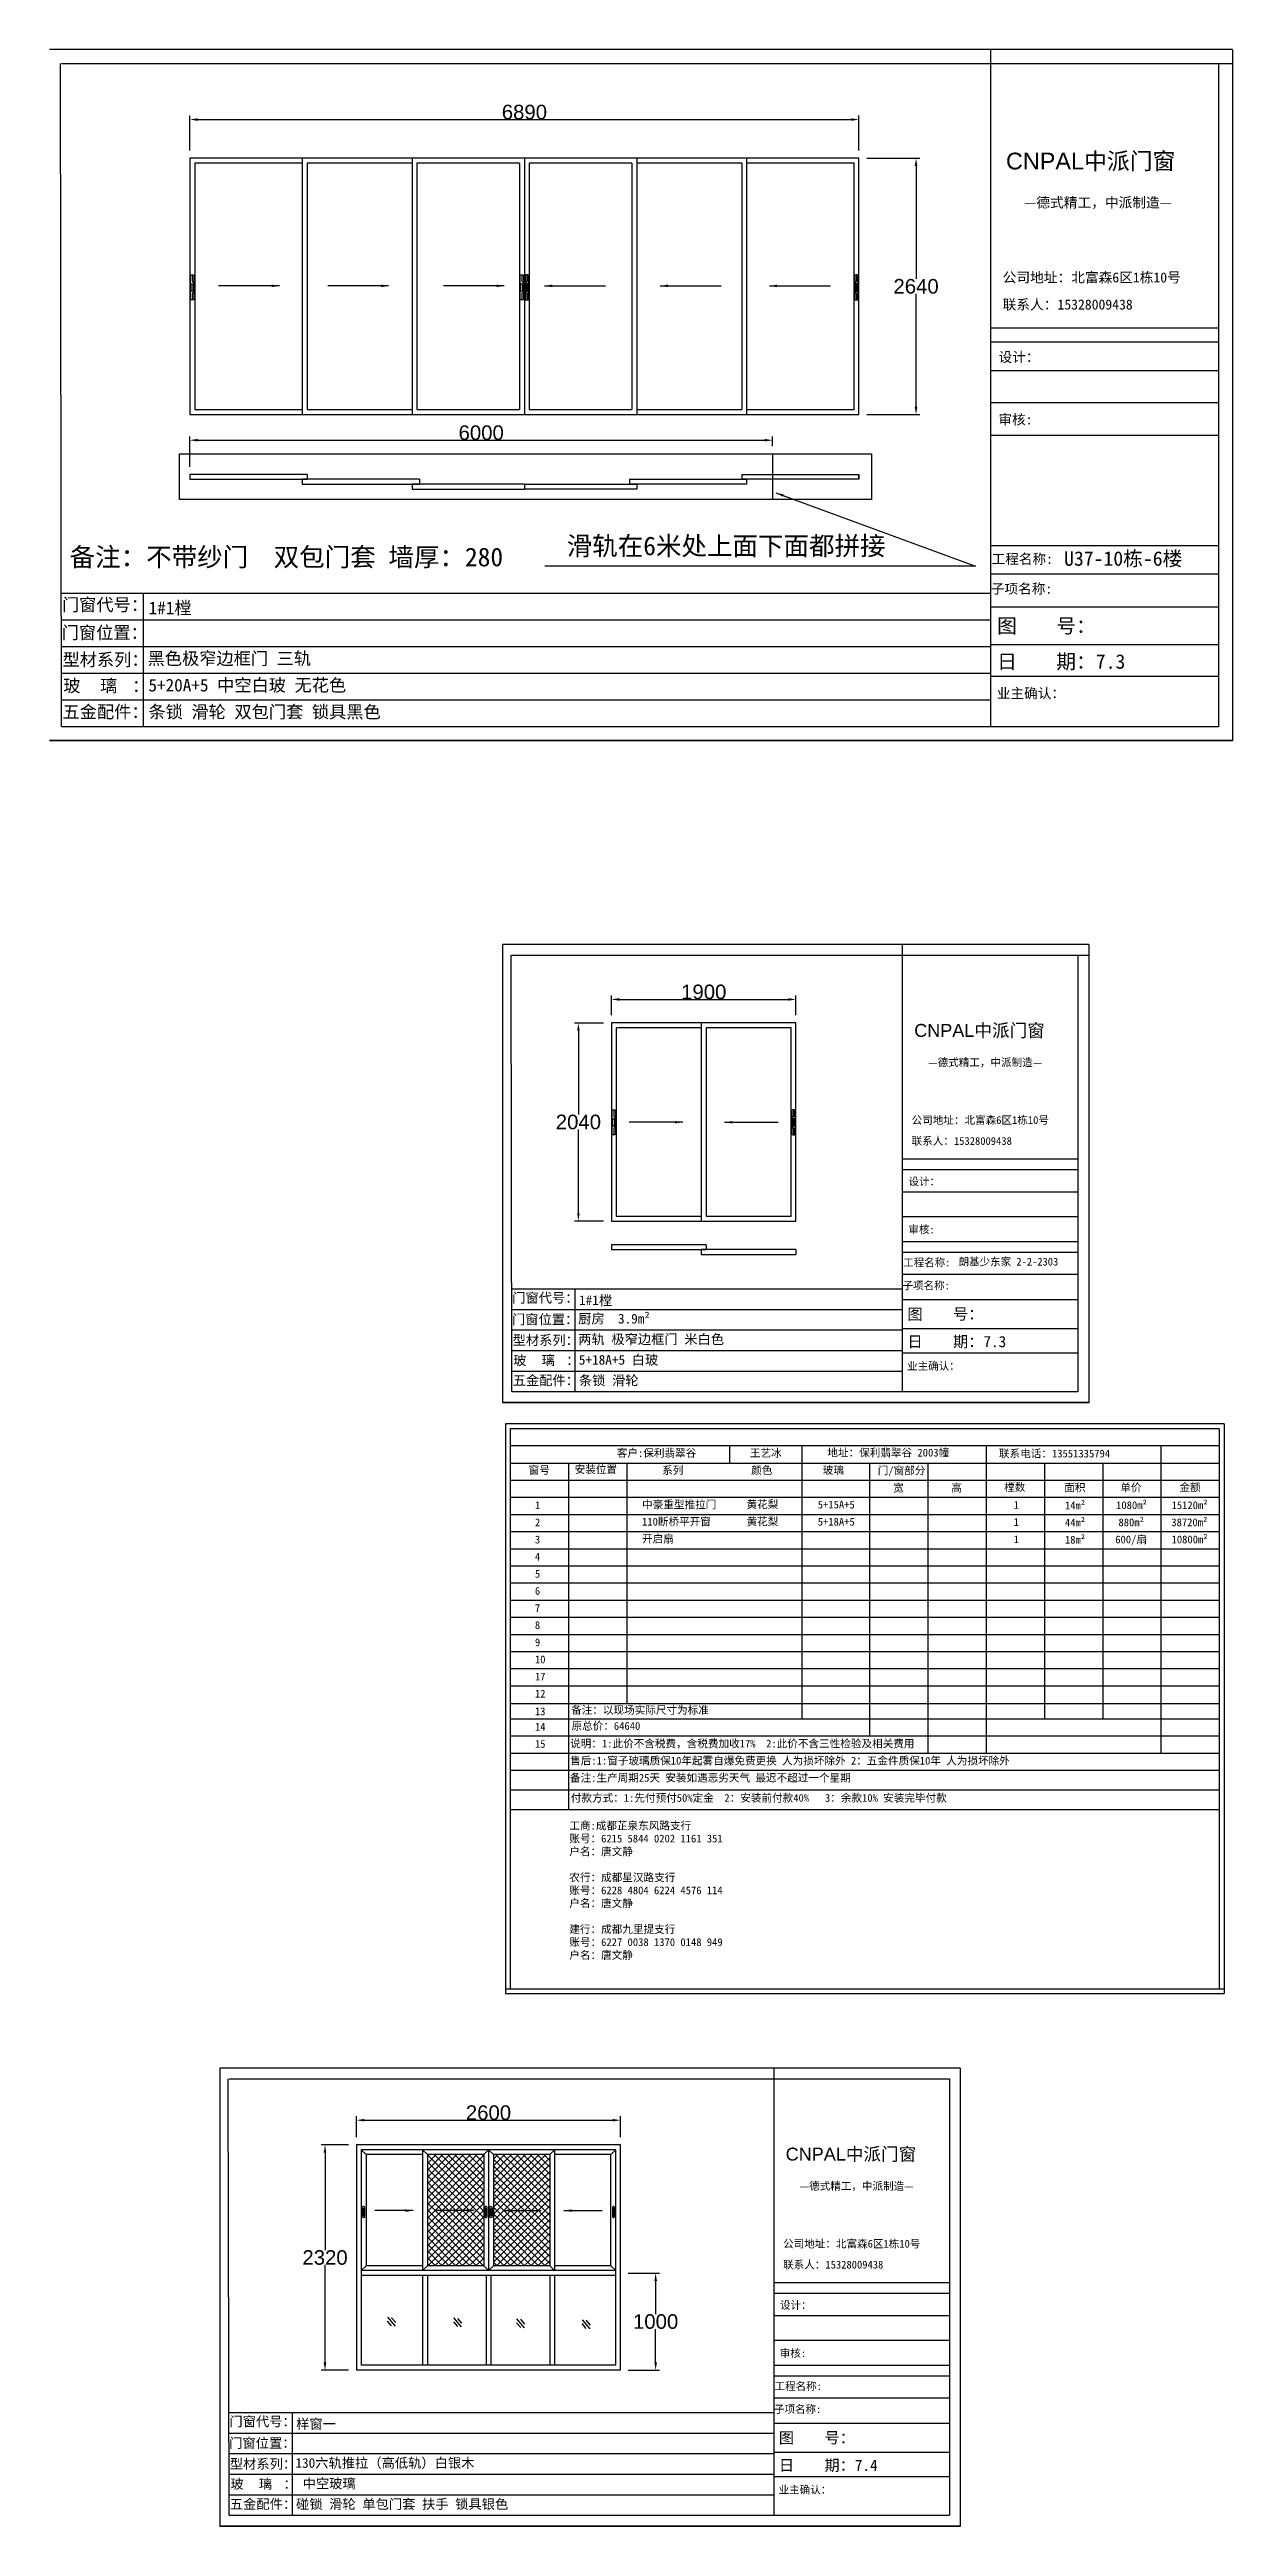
# Model space of a CAD drawing. Header units: inches. Extents: x -138455 to 599497, y -747149 to 13167.
# Drawn here: x 187550 to 199731, y -249504 to -223987 of the extents above; entities that cross this region are included whole.
import ezdxf

# ---------------------------------------------------------------- set-up
doc = ezdxf.new("R2010")
doc.units = ezdxf.units.IN
doc.header["$MEASUREMENT"] = 0
doc.header["$PDMODE"] = 35
doc.header["$PDSIZE"] = -3
doc.layers.add('0 @ 1', color=7, linetype='Continuous')
doc.styles.add('Annotative', font='arialbd.ttf')
doc.styles.add('MtXpl_', font='')
doc.styles.add('MtXpl__1', font='')
doc.styles.get("Standard").update_dxf_attribs({"font": 'arial.ttf'})
doc.styles.get('MtXpl_').set_extended_font_data('SimSun')
doc.styles.get('MtXpl__1').set_extended_font_data('SimSun', bold=True)
doc.dimstyles.get("Standard").update_dxf_attribs({"dimtxt": 80, "dimasz": 70, "dimexe": 40, "dimexo": 80, "dimgap": 0, "dimtad": 1, "dimtih": 1, "dimtoh": 1, "dimdec": 0, "dimzin": 0, "dimdsep": 46, "dimtxsty": 'Standard', "dimcen": 0.09, "dimadec": 0, "dimazin": 0, "dimtfac": 1, "dimtdec": 0, "dimtofl": 0, "dimtmove": 0, "dimatfit": 3, "dimfxl": 0, "dimtolj": 1, "dimtzin": 0, "dimarcsym": 0})

# ---------------------------------------------------------------- blocks, each defined once
blk = doc.blocks.new('*D618')
at = {"color": 0, "lineweight": -2, "transparency": 16777216}
for p, q in [((188995, -225027), (188995, -224668)), ((189075, -224708), (195805, -224708)), ((195885, -225027), (195885, -224668))]:
    blk.add_line(p, q, dxfattribs=at)
at = {"color": 0, "transparency": 16777216}
for points in [[(189075, -224695), (189075, -224722), (188995, -224708)], [(195805, -224695), (195805, -224722), (195885, -224708)]]:
    blk.add_solid(points, dxfattribs=at)
at = {"layer": 'Defpoints', "color": 0, "transparency": 16777216}
for p in [(195885, -224708), (188995, -225107), (195885, -225107)]:
    blk.add_point(p, dxfattribs=at)
at = {"color": 0, "transparency": 16777216, "insert": (192440, -224632), "char_height": 150, "attachment_point": 5}
blk.add_mtext('\\A1;6890', dxfattribs=at)
blk = doc.blocks.new('*D619')
at = {"color": 0, "lineweight": -2, "transparency": 16777216}
for p, q in [((195965, -225107), (196513, -225107)), ((196473, -225187), (196473, -226350)), ((196473, -227667), (196473, -226503)), ((195965, -227747), (196513, -227747))]:
    blk.add_line(p, q, dxfattribs=at)
at = {"color": 0, "transparency": 16777216}
for points in [[(196459, -225187), (196486, -225187), (196473, -225107)], [(196459, -227667), (196486, -227667), (196473, -227747)]]:
    blk.add_solid(points, dxfattribs=at)
at = {"layer": 'Defpoints', "color": 0, "transparency": 16777216}
for p in [(195885, -225107), (195885, -227747), (196473, -227747)]:
    blk.add_point(p, dxfattribs=at)
at = {"color": 0, "transparency": 16777216, "insert": (196473, -226427), "char_height": 150, "attachment_point": 5}
blk.add_mtext('\\A1;2640', dxfattribs=at)
blk = doc.blocks.new('123a')
for p, q in [((198466, -5151), (198466, -5360)), ((198471, -5213), (198471, -5298)), ((198488, -5143), (198474, -5143)), ((198476, -5223), (198476, -5288)), ((198491, -5223), (198476, -5223)), ((198476, -5288), (198491, -5288)), ((198481, -5143), (198481, -5203)), ((198481, -5308), (198481, -5368)), ((198491, -5288), (198491, -5223)), ((198496, -5360), (198496, -5151)), ((198474, -5368), (198488, -5368))]:
    blk.add_line(p, q)
for centre, radius, start, end in [((198474, -5151), 8, 90, 180), ((198481, -5213), 10, 90, 180), ((198481, -5298), 10, 180, 270), ((198483, -5216), 10.4, 224.0777, 315.9223), ((198483, -5295), 10.4, 44.0777, 135.9223), ((198488, -5151), 8, 0, 90), ((198474, -5360), 8, 180, 270), ((198488, -5360), 8, 270, 0)]:
    blk.add_arc(centre, radius, start, end)
blk = doc.blocks.new('*D626')
at = {"color": 0, "lineweight": -2, "transparency": 16777216}
for p, q in [((193336, -233936), (193336, -233733)), ((195236, -233936), (195236, -233733)), ((193416, -233773), (195156, -233773))]:
    blk.add_line(p, q, dxfattribs=at)
at = {"color": 0, "transparency": 16777216}
for points in [[(193416, -233759), (193416, -233786), (193336, -233773)], [(195156, -233759), (195156, -233786), (195236, -233773)]]:
    blk.add_solid(points, dxfattribs=at)
at = {"layer": 'Defpoints', "color": 0, "transparency": 16777216}
for p in [(195236, -233773), (193336, -234016), (195236, -234016)]:
    blk.add_point(p, dxfattribs=at)
at = {"color": 0, "transparency": 16777216, "insert": (194287, -233696), "char_height": 150, "attachment_point": 5}
blk.add_mtext('\\A1;1900', dxfattribs=at)
blk = doc.blocks.new('*D627')
at = {"color": 0, "lineweight": -2, "transparency": 16777216}
for p, q in [((193256, -234016), (192956, -234016)), ((192996, -234096), (192996, -234959)), ((192996, -235976), (192996, -235112)), ((193256, -236056), (192956, -236056))]:
    blk.add_line(p, q, dxfattribs=at)
at = {"color": 0, "transparency": 16777216}
for points in [[(192983, -234096), (193009, -234096), (192996, -234016)], [(192983, -235976), (193009, -235976), (192996, -236056)]]:
    blk.add_solid(points, dxfattribs=at)
at = {"layer": 'Defpoints', "color": 0, "transparency": 16777216}
for p in [(193336, -234016), (192996, -236056), (193336, -236056)]:
    blk.add_point(p, dxfattribs=at)
at = {"color": 0, "transparency": 16777216, "insert": (192996, -235036), "char_height": 150, "attachment_point": 5}
blk.add_mtext('\\A1;2040', dxfattribs=at)
blk = doc.blocks.new('*D634')
at = {"color": 0, "lineweight": -2, "transparency": 16777216}
for p, q in [((188995, -228285), (188995, -227972)), ((189075, -228012), (194915, -228012)), ((194995, -228072), (194995, -227972))]:
    blk.add_line(p, q, dxfattribs=at)
at = {"color": 0, "transparency": 16777216}
for points in [[(189075, -227998), (189075, -228025), (188995, -228012)], [(194915, -227998), (194915, -228025), (194995, -228012)]]:
    blk.add_solid(points, dxfattribs=at)
at = {"layer": 'Defpoints', "color": 0, "transparency": 16777216}
for p in [(194995, -228012), (188995, -228365), (194995, -228152)]:
    blk.add_point(p, dxfattribs=at)
at = {"color": 0, "transparency": 16777216, "insert": (191995, -227935), "char_height": 150, "attachment_point": 5}
blk.add_mtext('\\A1;6000', dxfattribs=at)
blk = doc.blocks.new('*D635')
at = {"color": 0, "lineweight": -2, "transparency": 16777216}
for p, q in [((190710, -245494), (190710, -245279)), ((190790, -245319), (193350, -245319)), ((193430, -245494), (193430, -245279))]:
    blk.add_line(p, q, dxfattribs=at)
at = {"color": 0, "transparency": 16777216}
for points in [[(190790, -245306), (190790, -245332), (190710, -245319)], [(193350, -245306), (193350, -245332), (193430, -245319)]]:
    blk.add_solid(points, dxfattribs=at)
at = {"layer": 'Defpoints', "color": 0, "transparency": 16777216}
for p in [(193430, -245319), (190710, -245574), (193430, -245574)]:
    blk.add_point(p, dxfattribs=at)
at = {"color": 0, "transparency": 16777216, "insert": (192070, -245242), "char_height": 150, "attachment_point": 5}
blk.add_mtext('\\A1;2600', dxfattribs=at)
blk = doc.blocks.new('*D636')
at = {"color": 0, "lineweight": -2, "transparency": 16777216}
for p, q in [((193510, -246894), (193831, -246894)), ((193791, -246974), (193791, -247317)), ((193791, -247814), (193791, -247470)), ((193510, -247894), (193831, -247894))]:
    blk.add_line(p, q, dxfattribs=at)
at = {"color": 0, "transparency": 16777216}
for points in [[(193778, -246974), (193805, -246974), (193791, -246894)], [(193778, -247814), (193805, -247814), (193791, -247894)]]:
    blk.add_solid(points, dxfattribs=at)
at = {"layer": 'Defpoints', "color": 0, "transparency": 16777216}
for p in [(193430, -246894), (193430, -247894), (193791, -247894)]:
    blk.add_point(p, dxfattribs=at)
at = {"color": 0, "transparency": 16777216, "insert": (193791, -247394), "char_height": 150, "attachment_point": 5}
blk.add_mtext('\\A1;1000', dxfattribs=at)
blk = doc.blocks.new('123as')
at = {"color": 0}
for p, q in [((90189, 51387), (90252, 51462)), ((90194, 51330), (90312, 51470)), ((90251, 51335), (90314, 51410))]:
    blk.add_line(p, q, dxfattribs=at)
blk = doc.blocks.new('*D637')
at = {"color": 0, "lineweight": -2, "transparency": 16777216}
for p, q in [((190630, -245574), (190347, -245574)), ((190387, -245654), (190387, -246657)), ((190387, -247814), (190387, -246810)), ((190630, -247894), (190347, -247894))]:
    blk.add_line(p, q, dxfattribs=at)
at = {"color": 0, "transparency": 16777216}
for points in [[(190373, -245654), (190400, -245654), (190387, -245574)], [(190373, -247814), (190400, -247814), (190387, -247894)]]:
    blk.add_solid(points, dxfattribs=at)
at = {"layer": 'Defpoints', "color": 0, "transparency": 16777216}
for p in [(190710, -245574), (190387, -247894), (190710, -247894)]:
    blk.add_point(p, dxfattribs=at)
at = {"color": 0, "transparency": 16777216, "insert": (190387, -246734), "char_height": 150, "attachment_point": 5}
blk.add_mtext('\\A1;2320', dxfattribs=at)
blk = doc.blocks.new('123z')
at = {"color": 0}
for points in [[(94078, 52755), (94078, 52755, 0.414214), (94088, 52765), (94088, 52845, 0.414214), (94078, 52855), (94078, 52855, 0.414214), (94068, 52845), (94068, 52765, 0.414214)], [(94078, 52775), (94078, 52775, 0.414214), (94083, 52780), (94083, 52830, 0.414214), (94078, 52835), (94078, 52835, 0.414214), (94073, 52830), (94073, 52780, 0.414214)]]:
    blk.add_lwpolyline(points, format="xyb", close=True, dxfattribs=at)

msp = doc.modelspace()

# ---------------------------------------------------------------- hatches: boundary and pattern name
h = msp.add_hatch()
h.set_pattern_fill('ANSI37', color=256, scale=400)
h.paths.add_polyline_path([(192020.5, -245673.7), (191440.5, -245673.7), (191440.5, -246818.7), (192020.5, -246818.7)])
h.paths.add_polyline_path([(192700.5, -245673.7), (192120.5, -245673.7), (192120.5, -246818.7), (192700.5, -246818.7)])

# ---------------------------------------------------------------- linework, layer by layer
for p, q in [((199730.7, -223987), (187550.4, -223987)), ((197239.4, -223987), (197239.4, -230960.6)), ((199730.7, -223991.6), (199730.7, -231109.5)), ((187673.5, -230960.6), (187662.7, -224130.8)), ((187673, -224130.8), (199730.7, -224130.8)), ((199586.9, -224135.4), (199586.9, -230965.1)), ((195884.7, -225106.8), (188994.7, -225106.8)), ((188994.7, -225106.8), (188994.7, -227746.8)), ((189044.7, -225156.8), (189044.7, -227696.8)), ((190151.4, -225156.8), (189044.7, -225156.8)), ((190151.4, -225106.8), (190151.4, -227746.8)), ((190201.4, -225156.8), (190201.4, -227696.8)), ((191283.1, -225156.8), (190201.4, -225156.8)), ((191283.1, -225106.8), (191283.1, -227746.8)), ((191333.1, -225156.8), (191333.1, -227696.8)), ((192389.7, -225156.8), (191333.1, -225156.8)), ((192389.7, -225156.8), (192389.7, -227696.8)), ((192439.7, -225106.8), (192439.7, -227746.8)), ((192489.7, -225156.8), (192489.7, -227696.8)), ((193546.4, -225156.8), (192489.7, -225156.8)), ((193546.4, -225156.8), (193546.4, -227696.8)), ((193596.4, -225106.8), (193596.4, -227746.8)), ((194678.1, -225156.8), (193596.4, -225156.8)), ((194678.1, -225156.8), (194678.1, -227696.8)), ((194728.1, -225106.8), (194728.1, -227746.8)), ((195834.7, -225156.8), (194728.1, -225156.8)), ((195834.7, -227696.8), (195834.7, -225156.8)), ((195884.7, -227746.8), (195884.7, -225106.8)), ((197239.4, -226853.3), (199586.9, -226853.3)), ((197239.4, -226997.1), (199586.9, -226997.1)), ((197239.4, -227293.6), (199586.9, -227293.6)), ((188994.7, -227746.8), (195884.7, -227746.8)), ((189044.7, -227696.8), (190151.4, -227696.8)), ((190201.4, -227696.8), (191283.1, -227696.8)), ((191333.1, -227696.8), (192389.7, -227696.8)), ((192489.7, -227696.8), (193546.4, -227696.8)), ((193596.4, -227696.8), (194678.1, -227696.8)), ((194728.1, -227696.8), (195834.7, -227696.8)), ((197239.4, -227623.2), (199586.9, -227623.2)), ((197239.4, -227958.1), (199586.9, -227958.1)), ((190201.4, -228364.7), (190201.4, -228414.7)), ((194678.1, -228364.7), (194678.1, -228414.7)), ((194994.7, -228152.4), (194994.7, -228623.3)), ((191358.1, -228414.7), (191358.1, -228464.7)), ((192439.7, -228464.7), (192439.7, -228514.7)), ((192439.7, -228464.7), (192439.7, -228514.7)), ((193521.4, -228414.7), (193521.4, -228464.7)), ((197239.4, -229097.5), (199586.9, -229097.5)), ((197239.4, -229388.3), (199586.9, -229388.3)), ((187673, -229585.9), (197239.4, -229585.9)), ((188515.4, -229585.9), (188515.4, -230960.6)), ((187673, -229860.9), (197239.4, -229860.9)), ((197239.4, -229729.1), (199586.9, -229729.1)), ((187673, -230135.8), (197239.4, -230135.8)), ((197239.4, -230116), (199586.9, -230116)), ((187673, -230410.7), (197239.4, -230410.7)), ((197239.4, -230442.1), (199586.9, -230442.1)), ((187673, -230685.7), (197239.4, -230685.7)), ((187550.4, -231105), (199730.7, -231105)), ((199730.7, -231105), (187550.4, -231105)), ((199730.7, -231109.5), (187550.4, -231109.5)), ((187673.5, -230960.6), (199586.9, -230960.6)), ((188515.4, -231105), (188515.4, -231109.5)), ((198250.9, -233206.9), (192216, -233206.9)), ((192216, -233210.4), (192216, -237928.1)), ((196331.3, -233206.9), (196331.3, -237813.3)), ((198250.9, -233206.9), (198250.9, -237928.1)), ((192310.8, -237813.3), (192302.5, -233317.7)), ((192310.4, -233317.7), (198250.9, -233317.7)), ((198140.2, -233321.2), (198140.2, -237816.8)), ((194260.8, -234015.5), (194260.8, -236055.5)), ((194310.8, -234065.5), (194310.8, -236005.5)), ((196331.3, -235415.6), (198140.2, -235415.6)), ((196331.3, -235526.3), (198140.2, -235526.3)), ((196331.3, -235754.8), (198140.2, -235754.8)), ((196331.3, -236008.8), (198140.2, -236008.8)), ((196331.3, -236266.9), (198140.2, -236266.9)), ((194310.8, -236300.7), (194310.8, -236350.7)), ((195235.8, -236350.7), (195235.8, -236400.7)), ((196331.3, -236377.7), (198140.2, -236377.7)), ((192310.4, -236754), (196331.3, -236754)), ((192959.6, -236754), (192959.6, -237813.3)), ((196331.3, -236601.7), (198140.2, -236601.7)), ((192310.4, -236965.9), (196331.3, -236965.9)), ((196331.3, -236864.3), (198140.2, -236864.3)), ((192310.4, -237177.7), (196331.3, -237177.7)), ((196331.3, -237162.5), (198140.2, -237162.5)), ((192310.4, -237389.6), (196331.3, -237389.6)), ((196331.3, -237413.7), (198140.2, -237413.7)), ((192310.4, -237601.4), (196331.3, -237601.4)), ((192310.8, -237813.3), (198140.2, -237813.3)), ((192216, -237924.6), (198250.9, -237924.6)), ((198250.9, -237924.6), (192216, -237924.6)), ((198250.9, -237928.1), (192216, -237928.1)), ((192959.6, -237924.6), (192959.6, -237928.1)), ((199645, -238146.5), (192245, -238146.5)), ((192245, -238146.5), (192245, -244014.7)), ((199595, -238196.5), (192295, -238196.5)), ((192295, -238196.5), (192295, -243964.7)), ((199595, -238196.5), (199595, -243964.7)), ((199645, -238146.5), (199645, -244014.7)), ((199595, -238372.5), (192295, -238372.5)), ((192295, -238549), (199595, -238549)), ((192895, -238549), (192895, -240137.2)), ((193495, -238549), (193495, -240137.2)), ((194550.6, -238372.5), (194550.6, -238549)), ((195295, -238372.5), (195295, -240666.6)), ((195995, -238549), (195995, -240666.6)), ((196595, -238549), (196595, -241537)), ((197195, -238372.5), (197195, -241537)), ((197795, -238549), (197795, -241184)), ((198395, -238549), (198395, -240137.2)), ((198995, -238372.5), (198995, -240137.2)), ((192295, -238725.5), (199595, -238725.5)), ((192295, -238901.9), (199595, -238901.9)), ((192295, -239078.4), (199595, -239078.4)), ((192295, -239254.9), (199595, -239254.9)), ((192295, -239431.3), (199595, -239431.3)), ((192295, -239607.8), (199595, -239607.8)), ((192295, -239784.3), (199595, -239784.3)), ((192295, -239960.8), (199595, -239960.8)), ((192295, -240137.2), (199595, -240137.2)), ((192295, -240313.7), (199595, -240313.7)), ((192895, -240137.2), (192895, -240843.1)), ((193495, -240137.2), (193495, -240666.6)), ((198395, -240137.2), (198395, -241184)), ((198995, -240137.2), (198995, -241537)), ((192295, -240490.2), (199595, -240490.2)), ((192295, -240666.6), (199595, -240666.6)), ((192295, -240843.1), (199595, -240843.1)), ((192895, -240843.1), (192895, -242119.7)), ((193495, -240666.6), (193495, -241024.9)), ((195295, -240666.6), (195295, -241184)), ((195995, -240666.6), (195995, -241360.5)), ((192295, -241024.9), (199595, -241024.9)), ((192295, -241184), (199595, -241184)), ((192295, -241360.5), (199595, -241360.5)), ((192295, -241537), (199595, -241537)), ((192295, -241713), (199595, -241713)), ((192295, -241916.3), (199595, -241916.3)), ((192295, -242119.7), (199595, -242119.7)), ((192245, -243964.7), (199645, -243964.7)), ((192245, -244014.7), (199645, -244014.7)), ((196927.3, -244783), (189304, -244783)), ((189304, -244783), (189304, -249504.2)), ((189398.9, -249389.4), (189390.5, -244893.8)), ((189398.5, -244893.8), (196816.5, -244893.8)), ((195007.6, -244783), (195007.6, -249389.4)), ((196816.5, -244893.8), (196816.5, -249389.4)), ((196927.3, -244783), (196927.3, -249504.2)), ((193430.5, -245573.7), (190710.5, -245573.7)), ((190710.5, -245573.7), (190710.5, -247893.7)), ((193380.5, -245623.7), (190760.5, -245623.7)), ((190760.5, -245623.7), (190760.5, -247843.7)), ((190810.5, -245673.7), (190760.5, -245623.7)), ((190810.5, -245673.7), (190810.5, -246818.7)), ((191390.5, -245673.7), (190810.5, -245673.7)), ((191390.5, -245623.7), (191390.5, -246868.7)), ((191440.5, -245673.7), (191390.5, -245623.7)), ((191440.5, -245673.7), (191440.5, -246818.7)), ((192020.5, -245673.7), (191440.5, -245673.7)), ((192020.5, -245673.7), (192070.5, -245623.7)), ((192020.5, -245673.7), (192020.5, -246818.7)), ((192070.5, -245623.7), (192070.5, -246868.7)), ((192120.5, -245673.7), (192070.5, -245623.7)), ((192120.5, -245673.7), (192120.5, -246818.7)), ((192700.5, -245673.7), (192120.5, -245673.7)), ((192700.5, -245673.7), (192750.5, -245623.7)), ((192700.5, -245673.7), (192700.5, -246818.7)), ((192750.5, -245623.7), (192750.5, -246868.7)), ((193330.5, -245673.7), (192750.5, -245673.7)), ((193330.5, -245673.7), (193380.5, -245623.7)), ((193330.5, -246818.7), (193330.5, -245673.7)), ((193380.5, -247843.7), (193380.5, -245623.7)), ((193430.5, -247893.7), (193430.5, -245573.7)), ((190810.5, -246818.7), (190760.5, -246868.7)), ((193380.5, -246868.7), (190760.5, -246868.7)), ((193380.5, -246918.7), (190760.5, -246918.7)), ((191390.5, -246818.7), (190810.5, -246818.7)), ((191440.5, -246818.7), (191390.5, -246868.7)), ((191390.5, -246918.7), (191390.5, -247843.7)), ((192020.5, -246818.7), (191440.5, -246818.7)), ((191440.5, -246918.7), (191440.5, -247843.7)), ((192020.5, -246818.7), (192070.5, -246868.7)), ((192045.5, -246918.7), (192045.5, -247843.7)), ((192120.5, -246818.7), (192070.5, -246868.7)), ((192095.5, -246918.7), (192095.5, -247843.7)), ((192700.5, -246818.7), (192120.5, -246818.7)), ((192700.5, -246818.7), (192750.5, -246868.7)), ((192700.5, -246918.7), (192700.5, -247843.7)), ((193330.5, -246818.7), (192750.5, -246818.7)), ((192750.5, -246918.7), (192750.5, -247843.7)), ((193330.5, -246818.7), (193380.5, -246868.7)), ((195007.6, -246991.7), (196816.5, -246991.7)), ((195007.6, -247102.5), (196816.5, -247102.5)), ((195007.6, -247330.9), (196816.5, -247330.9)), ((195007.6, -247585), (196816.5, -247585)), ((193430.5, -247893.7), (190710.5, -247893.7)), ((193380.5, -247843.7), (190760.5, -247843.7)), ((195007.6, -247843), (196816.5, -247843)), ((195007.6, -247953.8), (196816.5, -247953.8)), ((195007.6, -248177.8), (196816.5, -248177.8)), ((189398.5, -248330.2), (195007.6, -248330.2)), ((190047.6, -248330.2), (190047.6, -249389.4)), ((195007.6, -248440.5), (196816.5, -248440.5)), ((189398.5, -248542), (195007.6, -248542)), ((189398.5, -248753.9), (195007.6, -248753.9)), ((195007.6, -248738.6), (196816.5, -248738.6)), ((189398.5, -248965.7), (195007.6, -248965.7)), ((195007.6, -248989.9), (196816.5, -248989.9)), ((189398.5, -249177.6), (195007.6, -249177.6)), ((189304, -249500.7), (196927.3, -249500.7)), ((196927.3, -249500.7), (189304, -249500.7)), ((196927.3, -249504.2), (189304, -249504.2)), ((189398.9, -249389.4), (196816.5, -249389.4)), ((190047.6, -249500.7), (190047.6, -249504.2))]:
    msp.add_line(p, q)
for points in [[(188889.6, -228152.4), (196014.1, -228152.4), (196014.1, -228623.3), (188889.6, -228623.3)], [(193335.8, -236055.5), (195235.8, -236055.5), (195235.8, -234015.5), (193335.8, -234015.5)]]:
    msp.add_lwpolyline(points, close=True)
for points in [[(190201.4, -228364.7), (188994.7, -228364.7), (188994.7, -228414.7), (190201.4, -228414.7)], [(194678.1, -228364.7), (195884.7, -228364.7), (195884.7, -228414.7), (194678.1, -228414.7)], [(195884.7, -228414.7), (195884.7, -228364.7)], [(191358.1, -228414.7), (190151.4, -228414.7), (190151.4, -228464.7), (191358.1, -228464.7)], [(192439.7, -228464.7), (191283.1, -228464.7), (191283.1, -228514.7), (192439.7, -228514.7)], [(192439.7, -228464.7), (193596.4, -228464.7), (193596.4, -228514.7), (192439.7, -228514.7)], [(193521.4, -228414.7), (194728.1, -228414.7), (194728.1, -228464.7), (193521.4, -228464.7)], [(194260.8, -234065.5), (193385.8, -234065.5), (193385.8, -236005.5), (194260.8, -236005.5)], [(194310.8, -236005.5), (195185.8, -236005.5), (195185.8, -234065.5), (194310.8, -234065.5)], [(194310.8, -236300.7), (193335.8, -236300.7), (193335.8, -236350.7), (194310.8, -236350.7)], [(195235.8, -236350.7), (194260.8, -236350.7), (194260.8, -236400.7), (195235.8, -236400.7)]]:
    msp.add_lwpolyline(points)

# ---------------------------------------------------------------- block references
for name, p, xscale, yscale, zscale in [('123a', (416351.5, -220418.5), -1.14535732658761, 1.14535732658761, 1.14535732658761), ('123a', (419746.3, -220418.5), -1.14535732658761, 1.14535732658761, 1.14535732658761), ('123a', (-34866.9, -220418.5), 1.14535732658761, 1.14535732658761, 1.14535732658761), ('123a', (-31472, -220418.5), 1.14535732658761, 1.14535732658761, 1.14535732658761), ('123a', (420691.6, -229019.6), -1.14535732658761, 1.14535732658761, 1.14535732658761), ('123a', (-32119.9, -229019.6), 1.14535732658761, 1.14535732658761, 1.14535732658761), ('123z', (83680.7, -306382), 1.138461538461538, 1.138461538461538, 1.138461538461538), ('123z', (84941.2, -306382), 1.138461538461538, 1.138461538461538, 1.138461538461538), ('123z', (299199.7, -306382), -1.138461538461538, 1.138461538461538, 1.138461538461538), ('123z', (86253.3, -306382), 1.138461538461538, 1.138461538461538, 1.138461538461538), ('123as', (251401.4, -281753.2), -0.6684526412304121, 0.6684526412304121, 0.6684526412304121), ('123as', (252082.4, -281760.4), -0.6684526412304121, 0.6684526412304121, 0.6684526412304121), ('123as', (252730.9, -281770.2), -0.6684526412304121, 0.6684526412304121, 0.6684526412304121), ('123as', (253406, -281779.9), -0.6684526412304121, 0.6684526412304121, 0.6684526412304121)]:
    msp.add_blockref(name, p, dxfattribs=dict(xscale=xscale, yscale=yscale, zscale=zscale))

# ---------------------------------------------------------------- texts
for height, p in [(172.52, (197398.7, -225221.9)), (132.94, (196454, -234158.4)), (132.94, (195130.3, -245734.5))]:
    msp.add_text('CNPAL', height=height).set_placement(p)
for s, height, style, p in [('中派门窗', 172.52, 'MtXpl_', (198202.3, -225221.9)), ('—德式精工，中派制造—', 103.513, 'MtXpl_', (197585.6, -225614.6)), ('公司地址：北富森6区1栋10号', 103.513, 'MtXpl_', (197364.4, -226386.3)), ('联系人：15328009438', 103.513, 'MtXpl_', (197364.4, -226665.5)), ('设计：', 102.87, 'MtXpl_', (197322.8, -227206.4)), ('审核:', 102.87, 'MtXpl_', (197320.9, -227849.4)), ('U37-10栋-6楼 ', 149.058, 'MtXpl_', (197997, -229305.1)), ('工程名称:', 102.87, 'MtXpl_', (197250.8, -229285.4)), ('子项名称:', 102.87, 'MtXpl_', (197243.1, -229593)), ('1#1樘', 129.97, 'MtXpl__1', (188570.4, -229804.2)), ('图    号：', 149.06, 'MtXpl_', (197307.8, -229997.8)), ('黑色极窄边框门 三轨', 129.97, 'MtXpl__1', (188559.7, -230325)), ('日    期：7.3', 149.06, 'MtXpl_', (197307.8, -230366)), ('5+20A+5 中空白玻 无花色', 129.966, 'MtXpl__1', (188568.3, -230600)), ('业主确认：', 102.87, 'MtXpl_', (197304.6, -230669.6)), ('条锁 滑轮 双包门套 锁具黑色', 129.966, 'MtXpl__1', (188568.3, -230874.9)), ('中派门窗', 132.94, 'MtXpl_', (197073.3, -234158.4)), ('—德式精工，中派制造—', 79.764, 'MtXpl_', (196598.1, -234461.1)), ('公司地址：北富森6区1栋10号', 79.764, 'MtXpl_', (196427.5, -235055.7)), ('联系人：15328009438', 79.764, 'MtXpl_', (196427.5, -235270.8)), ('设计：', 79.27, 'MtXpl_', (196395.5, -235687.6)), ('审核:', 79.27, 'MtXpl_', (196394.1, -236183.1)), ('工程名称:', 79.27, 'MtXpl_', (196340, -236522.4)), ('朗基少东家 2-2-2303 ', 79.27, 'MtXpl_', (196911.1, -236514.2)), ('子项名称:', 79.27, 'MtXpl_', (196334.1, -236759.5)), ('厨房  3.9m²', 100.15, 'MtXpl__1', (192993.7, -237111.7)), ('1#1樘', 100.15, 'MtXpl__1', (193001.9, -236922.2)), ('图    号：', 114.86, 'MtXpl_', (196384, -237071.4)), ('两轨 极窄边框门 米白色', 100.148, 'MtXpl__1', (192993.7, -237323.6)), ('日    期：7.3', 114.86, 'MtXpl_', (196384, -237355.1)), ('5+18A+5 白玻', 100.15, 'MtXpl__1', (193000.3, -237535.4)), ('业主确认：', 79.27, 'MtXpl_', (196381.5, -237589)), ('条锁 滑轮 ', 100.15, 'MtXpl__1', (193000.3, -237747.3)), ('中派门窗', 132.94, 'MtXpl_', (195749.6, -245734.5)), ('—德式精工，中派制造—', 79.764, 'MtXpl_', (195274.4, -246037.2)), ('公司地址：北富森6区1栋10号', 79.764, 'MtXpl_', (195103.9, -246631.8)), ('联系人：15328009438', 79.764, 'MtXpl_', (195103.9, -246846.9)), ('设计：', 79.27, 'MtXpl_', (195071.9, -247263.7)), ('审核:', 79.27, 'MtXpl_', (195070.4, -247759.2)), ('工程名称:', 79.27, 'MtXpl_', (195016.4, -248098.6)), ('子项名称:', 79.27, 'MtXpl_', (195010.4, -248335.6)), ('样窗一', 100.15, 'MtXpl__1', (190090, -248498.4)), ('图    号：', 114.86, 'MtXpl_', (195060.3, -248647.5)), ('130六轨推拉（高低轨）白银木', 100.148, 'MtXpl__1', (190081.8, -248899.7)), (' 中空玻璃', 100.15, 'MtXpl__1', (190088.4, -249111.5)), ('日    期：7.4', 114.86, 'MtXpl_', (195060.3, -248931.2)), ('碰锁 滑轮 单包门套 扶手 锁具银色 ', 100.148, 'MtXpl__1', (190088.4, -249323.4)), ('业主确认：', 79.27, 'MtXpl_', (195057.9, -249165.2))]:
    msp.add_text(s, height=height, dxfattribs=dict(style=style)).set_placement(p)
at = {"layer": '0 @ 1', "style": 'Annotative'}
for s, height, p in [('门窗代号：', 129.97, (187678, -229771.2)), ('门窗位置：', 129.97, (187675.2, -230058.8)), ('型材系列：', 129.97, (187683.4, -230337)), ('玻    璃   ：', 129.97, (187691.8, -230605.5)), ('五金配件：', 129.97, (187683.6, -230874.3)), ('门窗代号：', 100.15, (192314.3, -236896.8)), ('门窗位置：', 100.15, (192312.2, -237118.4)), ('型材系列：', 100.15, (192318.4, -237332.8)), ('玻    璃   ：', 100.15, (192324.9, -237539.7)), ('五金配件：', 100.15, (192318.7, -237746.8)), ('门窗代号：', 100.15, (189402.3, -248472.9)), ('门窗位置：', 100.15, (189400.2, -248694.6)), ('型材系列：', 100.15, (189406.5, -248908.9)), ('玻    璃   ：', 100.15, (189413, -249115.8)), ('五金配件：', 100.15, (189406.7, -249322.9))]:
    msp.add_text(s, height=height, dxfattribs=at).set_placement(p)
at = {"layer": '0 @ 1', "attachment_point": 1, "style": 'Annotative'}
for s, width, insert, char_height in [('{\\fSimSun|b1|i0|c134|p2;\\H1.25x;备注：不带纱门  双包门套 墙厚：280}', 4749.585, (187757, -229118.3), 154.079), ('{\\fSimSun|b1|i0|c134|p2;\\H1.25x;滑轨在6米处上面下面都拼接}', 4749.585, (192875.5, -229003.9), 154.079), ('{\\fSimSun|b1|i0|c134|p2;窗号}', 485.592, (192483.7, -238581.6), 80), ('{\\fSimSun|b1|i0|c134|p2;安装位置}', 485.592, (192957.6, -238574.4), 80), ('{\\fSimSun|b1|i0|c134|p2;客户:保利翡翠谷}', 891.153, (193391.2, -238405.8), 80), ('{\\fSimSun|b1|i0|c134|p2;系列}', 485.592, (193858.5, -238583.8), 80), ('{\\fSimSun|b1|i0|c134|p2;王艺冰}', 891.153, (194761.6, -238405.8), 80), ('{\\fSimSun|b1|i0|c134|p2;颜色}', 485.592, (194774.4, -238581.8), 80), ('{\\fSimSun|b1|i0|c134|p2;玻璃}', 485.592, (195511.9, -238581.8), 80), ('{\\fSimSun|b1|i0|c134|p2;地址：保利翡翠谷 2003幢}', 1564.514, (195559.5, -238401.6), 80), ('{\\fSimSun|b1|i0|c134|p2;门/窗部分}', 603.897, (196078.2, -238585.7), 80), ('{\\fSimSun|b1|i0|c134|p2;联系电话：13551335794}', 1416.123, (197326.7, -238411.1), 80), ('{\\fSimSun|b1|i0|c134|p2;宽}', 603.897, (196236.6, -238764.5), 80), ('{\\fSimSun|b1|i0|c134|p2;高}', 603.897, (196836.6, -238764.5), 80), ('{\\fSimSun|b1|i0|c134|p2;樘数}', 603.897, (197380, -238757.5), 80), ('{\\fSimSun|b1|i0|c134|p2;面积}', 603.897, (197998.4, -238761.3), 80), ('{\\fSimSun|b1|i0|c134|p2;单价}', 603.897, (198576.2, -238761.3), 80), ('{\\fSimSun|b1|i0|c134|p2;金额}', 603.897, (199184.8, -238758.6), 80), ('{\\fSimSun|b1|i0|c134|p2;1}', 485.592, (192548.1, -238943.9), 80), ('{\\fSimSun|b1|i0|c134|p2;中豪重型推拉门}', 921.091, (193651.6, -238936.5), 80), ('{\\fSimSun|b1|i0|c134|p2;黄花梨}', 840.838, (194727.5, -238935.2), 80), ('{\\fSimSun|b1|i0|c134|p2;5+15A+5}', 753.781, (195460.7, -238937.2), 80), ('{\\fSimSun|b1|i0|c134|p2;1}', 753.781, (197477.4, -238940.4), 80), ('{\\fSimSun|b1|i0|c134|p2;14m²}', 753.781, (198005.5, -238946.1), 80), ('\\pi223.92346;{\\fSimSun|b1|i0|c134|p2;1080m²}', 753.781, (198308.3, -238943.1), 80), ('\\pi195.57181;{\\fSimSun|b1|i0|c134|p2;15120m²}', 753.781, (198908.3, -238943.1), 80), ('{\\fSimSun|b1|i0|c134|p2;3}', 485.592, (192548.1, -239296.8), 80), ('{\\fSimSun|b1|i0|c134|p2;2}', 485.592, (192548.1, -239120.3), 80), ('{\\fSimSun|b1|i0|c134|p2;开启扇}', 921.091, (193651.6, -239289.5), 80), ('{\\fSimSun|b1|i0|c134|p2;110断桥平开窗}', 921.091, (193651.6, -239113), 80), ('{\\fSimSun|b1|i0|c134|p2;黄花梨}', 840.838, (194727.5, -239111.7), 80), ('{\\fSimSun|b1|i0|c134|p2;5+18A+5}', 753.781, (195460.7, -239113.7), 80), ('{\\fSimSun|b1|i0|c134|p2;1}', 753.781, (197477.4, -239116.9), 80), ('{\\fSimSun|b1|i0|c134|p2;1}', 753.781, (197477.4, -239293.3), 80), ('{\\fSimSun|b1|i0|c134|p2;44m²}', 753.781, (198005.5, -239122.6), 80), ('{\\fSimSun|b1|i0|c134|p2;18m²}', 753.781, (198005.5, -239299.1), 80), ('\\pi215.57181;{\\fSimSun|b1|i0|c134|p2;600/扇}', 753.781, (198308.3, -239296.1), 80), ('\\pi248.75863;{\\fSimSun|b1|i0|c134|p2;880m²}', 753.781, (198308.3, -239119.6), 80), ('\\pi192.93445;{\\fSimSun|b1|i0|c134|p2;38720m²}', 753.781, (198908.3, -239119.6), 80), ('\\pi195.57181;{\\fSimSun|b1|i0|c134|p2;10800m²}', 753.781, (198908.3, -239296.1), 80), ('{\\fSimSun|b1|i0|c134|p2;4}', 485.592, (192548.1, -239473.3), 80), ('{\\fSimSun|b1|i0|c134|p2;5}', 485.592, (192548.1, -239649.7), 80), ('{\\fSimSun|b1|i0|c134|p2;6}', 485.592, (192548.1, -239826.2), 80), ('{\\fSimSun|b1|i0|c134|p2;7}', 485.592, (192548.1, -240002.7), 80), ('{\\fSimSun|b1|i0|c134|p2;8}', 485.592, (192548.1, -240179.2), 80), ('{\\fSimSun|b1|i0|c134|p2;9}', 485.592, (192548.1, -240355.6), 80), ('{\\fSimSun|b1|i0|c134|p2;10}', 485.592, (192548.1, -240532.1), 80), ('{\\fSimSun|b1|i0|c134|p2;17}', 485.592, (192548.1, -240708.6), 80), ('{\\fSimSun|b1|i0|c134|p2;12}', 485.592, (192548.1, -240885), 80), ('{\\fSimSun|b1|i0|c134|p2;13}', 485.592, (192548.1, -241066.8), 80), ('{\\fSimSun|b1|i0|c134|p2;备注：以现场实际尺寸为标准}', 1525.676, (192920.8, -241053.2), 80), ('{\\fSimSun|b1|i0|c134|p2;14}', 485.592, (192548.1, -241226), 80), ('{\\fSimSun|b1|i0|c134|p2;说明：1:此价不含税费，含税费加收17%  2:此价不含三性检验及相关费用}', 3920.385, (192911.3, -241398.9), 80), ('{\\fSimSun|b1|i0|c134|p2;原总价：64640}', 2423.77, (192924.8, -241217.2), 80), ('{\\fSimSun|b1|i0|c134|p2;15}', 485.592, (192548.1, -241402.4), 80), ('{\\fSimSun|b1|i0|c134|p2;售后:1:窗子玻璃质保10年起雾自爆免费更换 人为损坏除外 2：五金件质保10年 人为损坏除外  }', 6510.182, (192911.3, -241575.4), 80), ('{\\fSimSun|b1|i0|c134|p2;备注:生产周期25天 安装如遇恶劣天气 最迟不超过一个星期  }', 6510.182, (192909.4, -241751.4), 80), ('{\\fSimSun|b1|i0|c134|p2;付款方式：1:先付预付50%定金  2：安装前付款40%   3：余款10% 安装完毕付款}', 6510.182, (192917.7, -241958.6), 80), ('{\\fSimSun|b1|i0|c134|p2;工商:成都芷泉东风路支行\\P账号：6215 5844 0202 1161 351\\P户名：唐文静\\P\\P农行：成都星汉路支行\\P账号：6228 4804 6224 4576 114\\P户名：唐文静\\P\\P建行：成都九里提支行\\P账号：6227 0038 1370 0148 949\\P户名：唐文静}', 6510.182, (192902.5, -242244.2), 80)]:
    msp.add_mtext_dynamic_manual_height_columns(s, width=width, gutter_width=903.5, heights=[0], dxfattribs=dict(at, insert=insert, char_height=char_height))

# ---------------------------------------------------------------- dimensions: what is measured, and where the dimension line sits
for base, p1, p2, text, picture, middle in [((195884.7, -224708.2), (188994.7, -225106.8), (195884.7, -225106.8), '6890', '*D618', (192439.7, -224631.6)), ((193430.5, -245318.9), (190710.5, -245573.7), (193430.5, -245573.7), '2600', '*D635', (192070.5, -245242.3))]:
    dim = msp.add_linear_dim(base=base, p1=p1, p2=p2, text=text, dimstyle='Standard', override={"dimtxt": 150, "dimasz": 80})
    dim.commit()
    dim.dimension.update_dxf_attribs({"geometry": picture, "text_midpoint": middle})
for base, p1, p2, picture, middle in [((196472.5, -227746.8), (195884.7, -225106.8), (195884.7, -227746.8), '*D619', (196472.5, -226426.8)), ((192996.1, -236055.5), (193335.8, -234015.5), (193335.8, -236055.5), '*D627', (192996.1, -235035.5)), ((190386.8, -247893.7), (190710.5, -245573.7), (190710.5, -247893.7), '*D637', (190386.8, -246733.7))]:
    dim = msp.add_linear_dim(base=base, p1=p1, p2=p2, angle=90, dimstyle='Standard', override={"dimtxt": 150, "dimasz": 80})
    dim.commit()
    dim.dimension.update_dxf_attribs({"geometry": picture, "text_midpoint": middle})
dim = msp.add_linear_dim(base=(194994.7, -228011.6), p1=(188994.7, -228364.7), p2=(194994.7, -228152.4), dimstyle='Standard', override={"dimtxt": 150, "dimasz": 80})
dim.commit()
dim.dimension.update_dxf_attribs({"geometry": '*D634', "text_midpoint": (191994.7, -227935)})
dim = msp.add_linear_dim(base=(195235.8, -233772.6), p1=(193335.8, -234015.5), p2=(195235.8, -234015.5), dimstyle='Standard', override={"dimtxt": 150, "dimasz": 80})
dim.commit()
dim.dimension.update_dxf_attribs({"geometry": '*D626', "text_midpoint": (194286.6, -233772.6), "dimtype": 160})
dim = msp.add_linear_dim(base=(193791.5, -247893.7), p1=(193430.5, -246893.7), p2=(193430.5, -247893.7), angle=90, dimstyle='Standard', override={"dimtxt": 150, "dimasz": 80})
dim.commit()
dim.dimension.update_dxf_attribs({"geometry": '*D636', "text_midpoint": (193791.5, -247393.7), "dimtype": 160})

# ---------------------------------------------------------------- leaders
for points in [[(189916.9, -226421.8), (189289.3, -226421.8)], [(191042.1, -226421.8), (190414.5, -226421.8)], [(192233, -226421.8), (191605.5, -226421.8)], [(192646.5, -226421.8), (193274, -226421.8)], [(193837.4, -226421.8), (194465, -226421.8)], [(194962.6, -226421.8), (195590.2, -226421.8)], [(195030.2, -228553.9), (197086.6, -229308.9), (192650.9, -229308.9)], [(194070.2, -235038.1), (193520.1, -235038.1)], [(194501.5, -235038.1), (195051.6, -235038.1)], [(191293.8, -246250.3), (190899.1, -246250.3)], [(191923.8, -246250.3), (191529.1, -246250.3)], [(192217.1, -246250.3), (192611.8, -246250.3)], [(192847.1, -246250.3), (193241.8, -246250.3)]]:
    msp.add_leader(points, dimstyle='Standard', override={"dimtxt": 150, "dimasz": 80})

doc.saveas('drawing.dxf')
